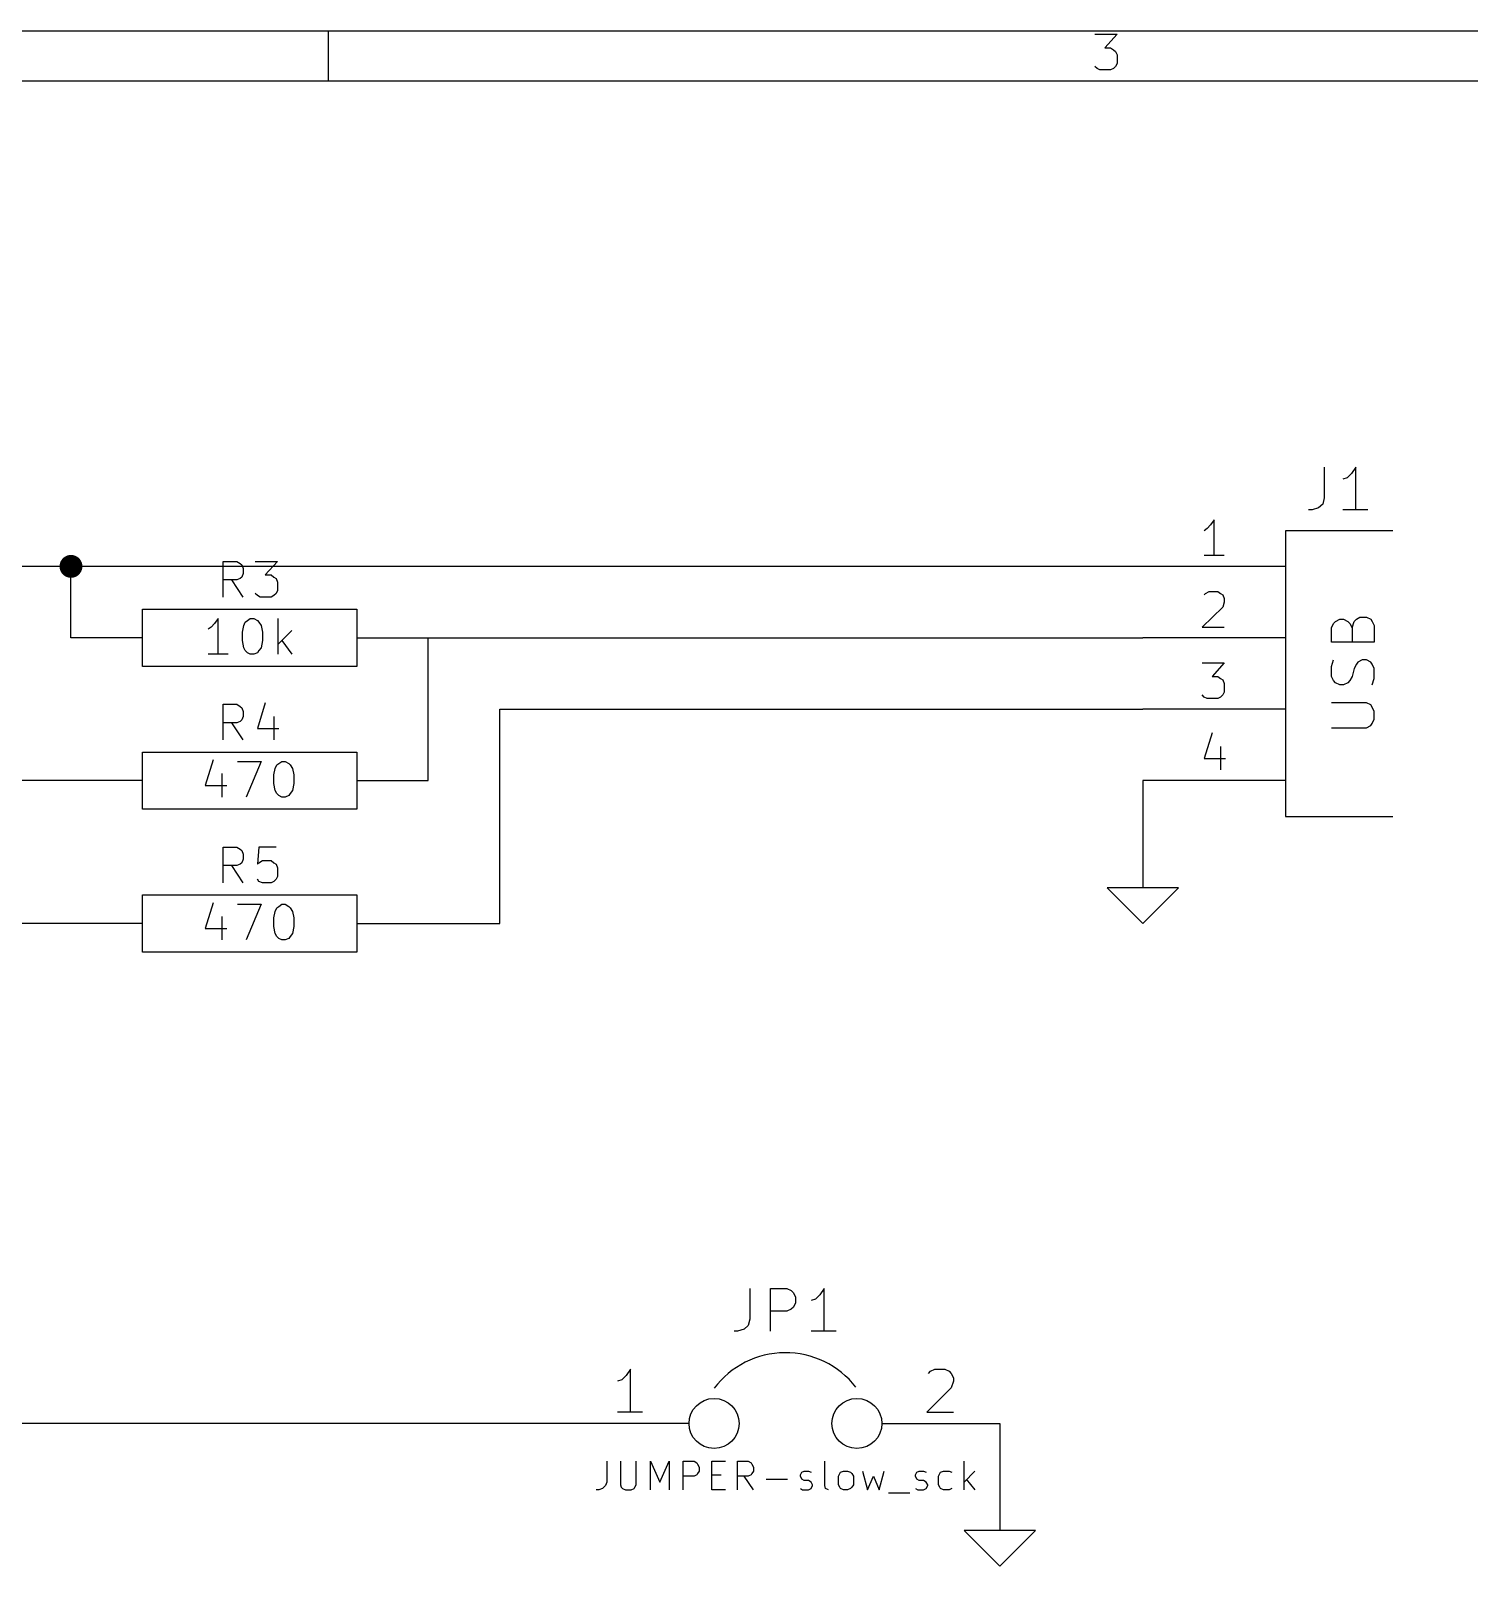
# Model space of a CAD drawing. Extents: x 4000 to 113000, y 4000 to 78670.
# Drawn here: x 43437 to 63570, y 57170 to 78670 of the extents above; entities that cross this region are included whole.
import ezdxf

# ---------------------------------------------------------------- set-up
doc = ezdxf.new("R2010")
doc.units = 0
for name, color, linetype in [('BLACK', 1, 'CONTINUOUS'), ('CYAN', 4, 'CONTINUOUS'), ('GREEN', 3, 'CONTINUOUS'), ('RED', 5, 'CONTINUOUS')]:
    doc.layers.add(name, color=color, linetype=linetype)

msp = doc.modelspace()

# ---------------------------------------------------------------- linework, layer by layer
at = {"layer": 'BLACK'}
for p, q in [((4000, 78670), (113000, 78670)), ((47600, 78670), (47600, 77970)), ((58330, 78620), (58640, 78620)), ((58640, 78620), (58470, 78430)), ((58470, 78430), (58550, 78430)), ((58550, 78430), (58590, 78400)), ((58590, 78400), (58620, 78380)), ((58620, 78380), (58640, 78330)), ((58640, 78330), (58640, 78210)), ((58360, 78140), (58330, 78170)), ((58400, 78120), (58360, 78140)), ((58550, 78120), (58400, 78120)), ((58590, 78140), (58550, 78120)), ((58620, 78170), (58590, 78140)), ((58640, 78210), (58620, 78170)), ((4700, 77970), (112300, 77970))]:
    msp.add_line(p, q, dxfattribs=at)
at = {"layer": 'CYAN'}
for p, q in [((61540, 72560), (61540, 72130)), ((61920, 72470), (61860, 72410)), ((61980, 72560), (61920, 72470)), ((61980, 71960), (61980, 72560)), ((61860, 72410), (61800, 72390)), ((61520, 72040), (61460, 71990)), ((61540, 72130), (61520, 72040)), ((61370, 71960), (61320, 71960)), ((61460, 71990), (61370, 71960)), ((62150, 71960), (61800, 71960)), ((46130, 70740), (46130, 71240)), ((46130, 71240), (46320, 71240)), ((46320, 71240), (46370, 71210)), ((46370, 71210), (46390, 71190)), ((46390, 71190), (46410, 71140)), ((46580, 71240), (46890, 71240)), ((46890, 71240), (46720, 71050)), ((46320, 70980), (46130, 70980)), ((46410, 70740), (46250, 70980)), ((46370, 71000), (46320, 70980)), ((46390, 71020), (46370, 71000)), ((46410, 71070), (46390, 71020)), ((46410, 71140), (46410, 71070)), ((46720, 71050), (46800, 71050)), ((46800, 71050), (46840, 71020)), ((46840, 71020), (46870, 71000)), ((46870, 71000), (46890, 70950)), ((46890, 70950), (46890, 70830)), ((46610, 70760), (46580, 70790)), ((46650, 70740), (46610, 70760)), ((46800, 70740), (46650, 70740)), ((46840, 70760), (46800, 70740)), ((46870, 70790), (46840, 70760)), ((46890, 70830), (46870, 70790)), ((45960, 70320), (45920, 70290)), ((46010, 70370), (45960, 70320)), ((46060, 70440), (46010, 70370)), ((46060, 69940), (46060, 70440)), ((46400, 70250), (46420, 70340)), ((46420, 70340), (46440, 70390)), ((46440, 70390), (46470, 70410)), ((46470, 70410), (46510, 70440)), ((46510, 70440), (46560, 70440)), ((46560, 70440), (46610, 70410)), ((46610, 70410), (46630, 70390)), ((46630, 70390), (46660, 70340)), ((46660, 70340), (46680, 70250)), ((46900, 69940), (46900, 70440)), ((46400, 70130), (46400, 70250)), ((46420, 70030), (46400, 70130)), ((46680, 70130), (46660, 70030)), ((46680, 70250), (46680, 70130)), ((47090, 70270), (46900, 70080)), ((46950, 70130), (47090, 69940)), ((46200, 69940), (45920, 69940)), ((46440, 69990), (46420, 70030)), ((46470, 69960), (46440, 69990)), ((46510, 69940), (46470, 69960)), ((46560, 69940), (46510, 69940)), ((46610, 69960), (46560, 69940)), ((46630, 69990), (46610, 69960)), ((46660, 70030), (46630, 69990)), ((46130, 68740), (46130, 69240)), ((46130, 69240), (46320, 69240)), ((46320, 69240), (46370, 69210)), ((46720, 69260), (46610, 68900)), ((46370, 69210), (46390, 69190)), ((46390, 69020), (46370, 69000)), ((46390, 69190), (46410, 69140)), ((46410, 69070), (46390, 69020)), ((46410, 69140), (46410, 69070)), ((46840, 69070), (46840, 68740)), ((46320, 68980), (46130, 68980)), ((46410, 68740), (46250, 68980)), ((46370, 69000), (46320, 68980)), ((46610, 68900), (46910, 68900)), ((45990, 68460), (45880, 68100)), ((46330, 68440), (46660, 68440)), ((46660, 68440), (46450, 67940)), ((46860, 68340), (46880, 68390)), ((46880, 68390), (46910, 68410)), ((46910, 68410), (46950, 68440)), ((46950, 68440), (47000, 68440)), ((47000, 68440), (47050, 68410)), ((47050, 68410), (47070, 68390)), ((47070, 68390), (47100, 68340)), ((46110, 68270), (46110, 67940)), ((46840, 68250), (46860, 68340)), ((46840, 68130), (46840, 68250)), ((47100, 68340), (47120, 68250)), ((47120, 68250), (47120, 68130)), ((45880, 68100), (46180, 68100)), ((46860, 68030), (46840, 68130)), ((46880, 67990), (46860, 68030)), ((46910, 67960), (46880, 67990)), ((46950, 67940), (46910, 67960)), ((47000, 67940), (46950, 67940)), ((47050, 67960), (47000, 67940)), ((47070, 67990), (47050, 67960)), ((47100, 68030), (47070, 67990)), ((47120, 68130), (47100, 68030)), ((46130, 66740), (46130, 67240)), ((46130, 67240), (46320, 67240)), ((46320, 67240), (46370, 67210)), ((46370, 67210), (46390, 67190)), ((46390, 67190), (46410, 67140)), ((46410, 67140), (46410, 67070)), ((46630, 67240), (46610, 67000)), ((46870, 67240), (46630, 67240)), ((46320, 66980), (46130, 66980)), ((46410, 66740), (46250, 66980)), ((46370, 67000), (46320, 66980)), ((46390, 67020), (46370, 67000)), ((46410, 67070), (46390, 67020)), ((46610, 67000), (46630, 67020)), ((46630, 67020), (46680, 67050)), ((46680, 67050), (46800, 67050)), ((46800, 67050), (46840, 67020)), ((46840, 67020), (46870, 67000)), ((46870, 67000), (46890, 66950)), ((46890, 66950), (46890, 66830)), ((46630, 66760), (46610, 66790)), ((46680, 66740), (46630, 66760)), ((46800, 66740), (46680, 66740)), ((46840, 66760), (46800, 66740)), ((46870, 66790), (46840, 66760)), ((46890, 66830), (46870, 66790)), ((45990, 66460), (45880, 66100)), ((46330, 66440), (46660, 66440)), ((46660, 66440), (46450, 65940)), ((46910, 66410), (46950, 66440)), ((46950, 66440), (47000, 66440)), ((47000, 66440), (47050, 66410)), ((46110, 66270), (46110, 65940)), ((46840, 66250), (46860, 66340)), ((46840, 66130), (46840, 66250)), ((46860, 66340), (46880, 66390)), ((46880, 66390), (46910, 66410)), ((47050, 66410), (47070, 66390)), ((47070, 66390), (47100, 66340)), ((47100, 66340), (47120, 66250)), ((47120, 66250), (47120, 66130)), ((45880, 66100), (46180, 66100)), ((46860, 66030), (46840, 66130)), ((46880, 65990), (46860, 66030)), ((47100, 66030), (47070, 65990)), ((47120, 66130), (47100, 66030)), ((46910, 65960), (46880, 65990)), ((46950, 65940), (46910, 65960)), ((47000, 65940), (46950, 65940)), ((47050, 65960), (47000, 65940)), ((47070, 65990), (47050, 65960)), ((53500, 61060), (53500, 60630)), ((53790, 60460), (53790, 61060)), ((53790, 61060), (54020, 61060)), ((54020, 61060), (54080, 61030)), ((54540, 61060), (54480, 60970)), ((54540, 60460), (54540, 61060)), ((54080, 61030), (54110, 61000)), ((54110, 61000), (54140, 60940)), ((54140, 60860), (54110, 60800)), ((54140, 60940), (54140, 60860)), ((54420, 60910), (54360, 60890)), ((54480, 60970), (54420, 60910)), ((53500, 60630), (53480, 60540)), ((54020, 60740), (53790, 60740)), ((54080, 60770), (54020, 60740)), ((54110, 60800), (54080, 60770)), ((53330, 60460), (53280, 60460)), ((53420, 60490), (53330, 60460)), ((53480, 60540), (53420, 60490)), ((54710, 60460), (54360, 60460)), ((51500, 58640), (51500, 58350)), ((51690, 58640), (51690, 58310)), ((51910, 58310), (51910, 58640)), ((52110, 58240), (52110, 58640)), ((52110, 58640), (52240, 58350)), ((52240, 58350), (52370, 58640)), ((52370, 58640), (52370, 58240)), ((52570, 58240), (52570, 58640)), ((52570, 58640), (52720, 58640)), ((52720, 58640), (52760, 58620)), ((52760, 58620), (52770, 58600)), ((52770, 58600), (52790, 58560)), ((52790, 58500), (52770, 58470)), ((52790, 58560), (52790, 58500)), ((52970, 58240), (52970, 58640)), ((52970, 58640), (53160, 58640)), ((53330, 58240), (53330, 58640)), ((53330, 58640), (53480, 58640)), ((53480, 58640), (53520, 58620)), ((53520, 58620), (53530, 58600)), ((53530, 58600), (53550, 58560)), ((53550, 58500), (53530, 58470)), ((53550, 58560), (53550, 58500)), ((54210, 58450), (54230, 58490)), ((54230, 58490), (54260, 58500)), ((54260, 58500), (54320, 58500)), ((54320, 58500), (54360, 58490)), ((54550, 58300), (54550, 58640)), ((54760, 58470), (54770, 58490)), ((54770, 58490), (54810, 58500)), ((54810, 58500), (54870, 58500)), ((54870, 58500), (54910, 58490)), ((54910, 58490), (54930, 58470)), ((55080, 58500), (55150, 58240)), ((55310, 58240), (55380, 58500)), ((55820, 58450), (55840, 58490)), ((55840, 58490), (55870, 58500)), ((55870, 58500), (55930, 58500)), ((55930, 58500), (55970, 58490)), ((56160, 58470), (56170, 58490)), ((56170, 58490), (56210, 58500)), ((56210, 58500), (56290, 58500)), ((56290, 58500), (56330, 58490)), ((56500, 58240), (56500, 58640)), ((56650, 58500), (56500, 58350)), ((51480, 58300), (51440, 58260)), ((51500, 58350), (51480, 58300)), ((51690, 58310), (51700, 58280)), ((51700, 58280), (51720, 58260)), ((51880, 58260), (51890, 58280)), ((51890, 58280), (51910, 58310)), ((52720, 58430), (52570, 58430)), ((52760, 58450), (52720, 58430)), ((52770, 58470), (52760, 58450)), ((52970, 58450), (53100, 58450)), ((53480, 58430), (53330, 58430)), ((53550, 58240), (53420, 58430)), ((53520, 58450), (53480, 58430)), ((53530, 58470), (53520, 58450)), ((53730, 58390), (54030, 58390)), ((54210, 58430), (54210, 58450)), ((54230, 58390), (54210, 58430)), ((54260, 58370), (54230, 58390)), ((54320, 58370), (54260, 58370)), ((54360, 58350), (54320, 58370)), ((54380, 58310), (54360, 58350)), ((54360, 58260), (54380, 58300)), ((54380, 58300), (54380, 58310)), ((54560, 58260), (54550, 58300)), ((54740, 58430), (54760, 58470)), ((54740, 58310), (54740, 58430)), ((54760, 58280), (54740, 58310)), ((54770, 58260), (54760, 58280)), ((54930, 58280), (54910, 58260)), ((54930, 58470), (54950, 58430)), ((54950, 58310), (54930, 58280)), ((54950, 58430), (54950, 58310)), ((55150, 58240), (55230, 58430)), ((55230, 58430), (55310, 58240)), ((55820, 58430), (55820, 58450)), ((55840, 58390), (55820, 58430)), ((55870, 58370), (55840, 58390)), ((55930, 58370), (55870, 58370)), ((55970, 58350), (55930, 58370)), ((55990, 58310), (55970, 58350)), ((55970, 58260), (55990, 58300)), ((55990, 58300), (55990, 58310)), ((56140, 58430), (56160, 58470)), ((56140, 58310), (56140, 58430)), ((56160, 58280), (56140, 58310)), ((56170, 58260), (56160, 58280)), ((56530, 58390), (56650, 58240)), ((51390, 58240), (51350, 58240)), ((51440, 58260), (51390, 58240)), ((51720, 58260), (51760, 58240)), ((51760, 58240), (51840, 58240)), ((51840, 58240), (51880, 58260)), ((53160, 58240), (52970, 58240)), ((54210, 58260), (54240, 58240)), ((54240, 58240), (54320, 58240)), ((54320, 58240), (54360, 58260)), ((54600, 58240), (54560, 58260)), ((54810, 58240), (54770, 58260)), ((54870, 58240), (54810, 58240)), ((54910, 58260), (54870, 58240)), ((55440, 58200), (55740, 58200)), ((55820, 58260), (55850, 58240)), ((55850, 58240), (55930, 58240)), ((55930, 58240), (55970, 58260)), ((56210, 58240), (56170, 58260)), ((56290, 58240), (56210, 58240)), ((56330, 58260), (56290, 58240))]:
    msp.add_line(p, q, dxfattribs=at)
at = {"layer": 'GREEN'}
for p, q in [((59000, 71170), (9000, 71170)), ((44000, 70170), (44000, 71170)), ((49000, 68170), (49000, 70170)), ((49000, 70170), (59000, 70170)), ((50000, 66170), (50000, 69170)), ((50000, 69170), (59000, 69170)), ((44000, 68170), (36000, 68170)), ((59000, 68170), (59000, 66670)), ((44000, 66170), (43000, 66170)), ((49000, 66170), (50000, 66170)), ((51000, 59170), (36000, 59170)), ((57000, 59170), (57000, 57670))]:
    msp.add_line(p, q, dxfattribs=at)
at = {"layer": 'GREEN', "const_width": 160}
msp.add_lwpolyline([(43920, 71170, 1), (44080, 71170, 1)], format="xyb", close=True, dxfattribs=at)
at = {"layer": 'RED'}
for p, q in [((60000, 71820), (59950, 71750)), ((60000, 71320), (60000, 71820)), ((59900, 71700), (59860, 71670)), ((59950, 71750), (59900, 71700)), ((62500, 71670), (61000, 71670)), ((61000, 71670), (61000, 67670)), ((61000, 71170), (59000, 71170)), ((60140, 71320), (59860, 71320)), ((59860, 70770), (59880, 70790)), ((59880, 70790), (59930, 70820)), ((59930, 70820), (60050, 70820)), ((60050, 70820), (60090, 70790)), ((60090, 70790), (60120, 70770)), ((60120, 70770), (60140, 70720)), ((45000, 69770), (45000, 70570)), ((45000, 70570), (48000, 70570)), ((48000, 70570), (48000, 69770)), ((60120, 70600), (59830, 70320)), ((60140, 70670), (60120, 70600)), ((60140, 70720), (60140, 70670)), ((59830, 70320), (60140, 70320)), ((61640, 70310), (61670, 70370)), ((61640, 70110), (61640, 70310)), ((61670, 70370), (61700, 70400)), ((61700, 70400), (61760, 70430)), ((61760, 70430), (61810, 70430)), ((61810, 70430), (61870, 70400)), ((61870, 70400), (61900, 70370)), ((61900, 70370), (61930, 70310)), ((61930, 70310), (61960, 70400)), ((61930, 70310), (61930, 70110)), ((61960, 70400), (61990, 70430)), ((61990, 70430), (62040, 70460)), ((62040, 70460), (62130, 70460)), ((62130, 70460), (62190, 70430)), ((62190, 70430), (62210, 70400)), ((62210, 70400), (62240, 70340)), ((62240, 70340), (62240, 70110)), ((45000, 70170), (44000, 70170)), ((48000, 70170), (49000, 70170)), ((61000, 70170), (59000, 70170)), ((62240, 70110), (61640, 70110)), ((48000, 69770), (45000, 69770)), ((59830, 69820), (60140, 69820)), ((60140, 69820), (59970, 69630)), ((61640, 69770), (61670, 69860)), ((61640, 69630), (61640, 69770)), ((61960, 69740), (61930, 69630)), ((61990, 69800), (61960, 69740)), ((62010, 69830), (61990, 69800)), ((62070, 69860), (62010, 69830)), ((62130, 69860), (62070, 69860)), ((62190, 69830), (62130, 69860)), ((62210, 69800), (62190, 69830)), ((62240, 69740), (62210, 69800)), ((62240, 69600), (62240, 69740)), ((59970, 69630), (60050, 69630)), ((60050, 69630), (60090, 69600)), ((60090, 69600), (60120, 69580)), ((60120, 69580), (60140, 69530)), ((60140, 69530), (60140, 69410)), ((61670, 69570), (61640, 69630)), ((61700, 69540), (61670, 69570)), ((61760, 69510), (61700, 69540)), ((61810, 69510), (61760, 69510)), ((61870, 69540), (61810, 69510)), ((61900, 69570), (61870, 69540)), ((61930, 69630), (61900, 69570)), ((62210, 69510), (62240, 69600)), ((59860, 69340), (59830, 69370)), ((59900, 69320), (59860, 69340)), ((60050, 69320), (59900, 69320)), ((60090, 69340), (60050, 69320)), ((60120, 69370), (60090, 69340)), ((60140, 69410), (60120, 69370)), ((62130, 69260), (61640, 69260)), ((62190, 69230), (62130, 69260)), ((62210, 69200), (62190, 69230)), ((61000, 69170), (59000, 69170)), ((62240, 69140), (62210, 69200)), ((62210, 68970), (62240, 69030)), ((62240, 69030), (62240, 69140)), ((59970, 68840), (59860, 68480)), ((61640, 68910), (62130, 68910)), ((62130, 68910), (62190, 68940)), ((62190, 68940), (62210, 68970)), ((60090, 68650), (60090, 68320)), ((45000, 67770), (45000, 68570)), ((45000, 68570), (48000, 68570)), ((48000, 68570), (48000, 67770)), ((59860, 68480), (60160, 68480)), ((45000, 68170), (44000, 68170)), ((48000, 68170), (49000, 68170)), ((61000, 68170), (59000, 68170)), ((48000, 67770), (45000, 67770)), ((61000, 67670), (62500, 67670)), ((58500, 66670), (59000, 66170)), ((59500, 66670), (58500, 66670)), ((59000, 66170), (59500, 66670)), ((45000, 65770), (45000, 66570)), ((45000, 66570), (48000, 66570)), ((48000, 66570), (48000, 65770)), ((45000, 66170), (44000, 66170)), ((48000, 66170), (49000, 66170)), ((48000, 65770), (45000, 65770)), ((51710, 59780), (51650, 59760)), ((51770, 59840), (51710, 59780)), ((51830, 59930), (51770, 59840)), ((51830, 59330), (51830, 59930)), ((56000, 59870), (56030, 59900)), ((56030, 59900), (56090, 59930)), ((56090, 59930), (56230, 59930)), ((56230, 59930), (56290, 59900)), ((56290, 59900), (56320, 59870)), ((56320, 59870), (56350, 59810)), ((56350, 59810), (56350, 59760)), ((56320, 59670), (55980, 59330)), ((56350, 59760), (56320, 59670)), ((52650, 59170), (51000, 59170)), ((52000, 59330), (51650, 59330)), ((55350, 59170), (57000, 59170)), ((55980, 59330), (56350, 59330)), ((56500, 57670), (57000, 57170)), ((57500, 57670), (56500, 57670)), ((57000, 57170), (57500, 57670))]:
    msp.add_line(p, q, dxfattribs=at)
for centre in [(53000, 59170), (55000, 59170)]:
    msp.add_circle(centre, 350, dxfattribs=at)
msp.add_arc((54000, 58910), 1250, -322, -217, dxfattribs=at)

doc.saveas('drawing.dxf')
